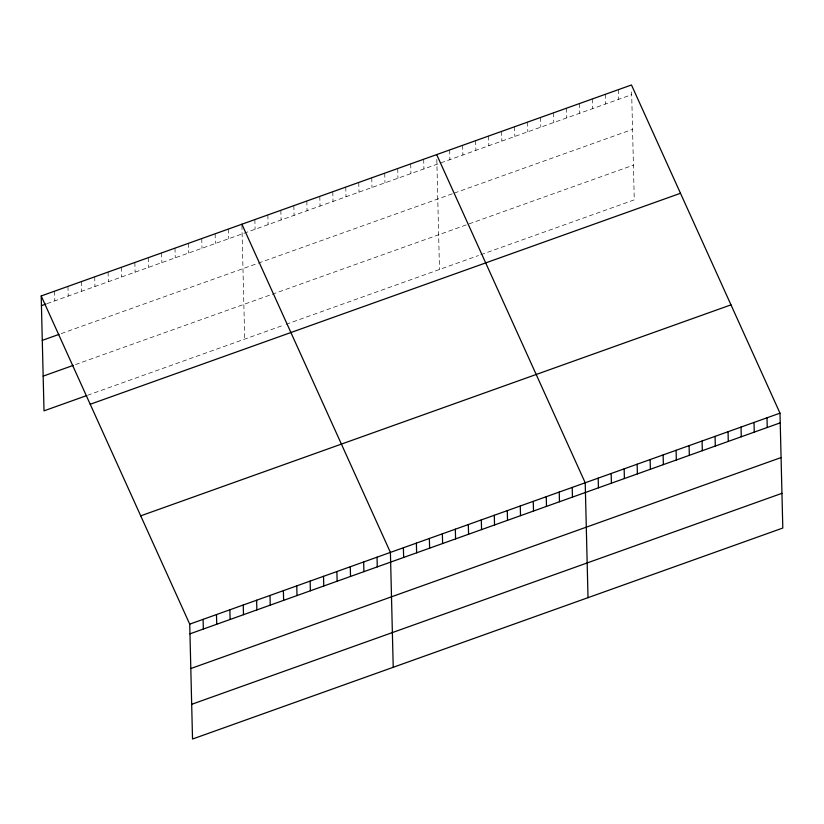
<?xml version="1.0" encoding="UTF-8"?>
<svg xmlns="http://www.w3.org/2000/svg" width="824" height="824" viewBox="0 0 824 824"><rect width="100%" height="100%" fill="white"/><g stroke="black" fill="none" stroke-linecap="round" stroke-linejoin="round"><path stroke-width="0.62" stroke-dasharray="4.12 3.09" d="M47.009 303.654L631.699 94.667M61.244 333.586L255.965 263.989M258.324 263.144L453.107 193.516M454.292 193.094L632.554 129.378M75.489 364.568L269.819 295.116M272.188 294.271L633.429 165.14M87.488 395.304L283.652 325.181M286.021 324.337L478.445 255.553M480.804 254.709L634.274 199.861L631.617 91.031M618.484 89.62L618.721 99.302M605.496 94.266L605.733 103.948M592.508 98.901L592.744 108.593M579.519 103.546L579.756 113.228M566.541 108.181L566.778 117.873M553.553 112.826L553.79 122.519M540.565 117.472L540.801 127.154M527.576 122.106L527.813 131.799M514.598 126.752L514.835 136.444M501.61 131.397L501.847 141.079M488.622 136.032L488.859 145.724M475.633 140.677L475.87 150.37M462.655 145.323L462.892 155.005M449.667 149.958L449.904 159.65M436.802 159.444L439.491 269.479M423.691 159.248L423.927 168.93M410.702 163.883L410.939 173.576M397.724 168.529L397.961 178.211M384.736 173.174L384.973 182.856M371.748 177.809L371.984 187.501M358.759 182.454L358.996 192.136M345.781 187.1L346.018 196.782M332.793 191.734L333.03 201.427M319.805 196.38L320.042 206.062M306.816 201.025L307.053 210.707M293.838 205.66L294.075 215.352M280.85 210.305L281.087 219.987M267.862 214.94L268.099 224.633M254.874 219.586L255.11 229.278M241.916 225.436L244.697 339.107M228.516 229.01L228.753 238.703M215.136 233.789L215.373 243.482M201.756 238.579L201.993 248.261M188.377 243.358L188.614 253.04M174.997 248.137L175.234 257.83M161.617 252.927L161.854 262.609M148.238 257.706L148.475 267.388M134.858 262.485L135.095 272.178M121.478 267.275L121.715 276.957M108.099 272.054L108.335 281.736M94.719 276.833L94.956 286.525M81.339 281.612L81.576 291.305M67.959 286.402L68.196 296.084M54.58 291.181L54.817 300.873"/><path stroke-width="1.24" d="M41.2 295.96L631.472 84.975L779.988 413.154L782.8 528.04L192.528 739.025L189.726 624.139L41.2 295.96L44.012 410.846L86.376 395.695M41.437 305.653L45.897 304.056M42.282 340.363L59.009 334.389M43.157 376.135L73.264 365.372M90.218 404.265L680.48 193.28M140.708 515.845L730.981 304.859M189.726 624.139L779.988 413.154M189.963 633.831L780.225 422.846M190.808 668.542L781.08 457.557M191.683 704.314L781.955 493.319M436.679 154.603L585.205 482.782L588.017 597.658M241.895 224.231L390.411 552.41L393.223 667.286M767.01 417.799L767.247 427.481M754.022 422.444L754.259 432.126M741.034 427.079L741.27 436.772M728.045 431.724L728.282 441.407M715.067 436.359L715.304 446.052M702.079 441.005L702.316 450.697M689.091 445.65L689.327 455.332M676.102 450.285L676.339 459.977M663.124 454.93L663.361 464.623M650.136 459.576L650.373 469.258M637.148 464.211L637.385 473.903M624.159 468.856L624.396 478.548M611.171 473.501L611.408 483.183M598.193 478.136L598.43 487.829M572.216 487.427L572.453 497.109M559.228 492.062L559.465 501.754M546.25 496.707L546.487 506.389M533.262 501.353L533.499 511.034M520.274 505.988L520.511 515.68M507.285 510.633L507.522 520.315M494.307 515.278L494.544 524.96M481.319 519.913L481.556 529.605M468.331 524.558L468.568 534.24M455.342 529.204L455.579 538.886M442.364 533.839L442.601 543.531M429.376 538.484L429.613 548.166M416.388 543.119L416.625 552.811M403.399 547.764L403.636 557.457M377.031 557.189L377.268 566.881M363.662 561.968L363.899 571.66M350.282 566.758L350.519 576.439M336.903 571.537L337.14 581.229M323.523 576.316L323.76 586.008M310.143 581.105L310.38 590.787M296.764 585.885L297.001 595.567M283.384 590.664L283.621 600.356M270.004 595.453L270.241 605.135M256.625 600.232L256.861 609.914M243.245 605.012L243.482 614.704M229.865 609.801L230.102 619.483M216.485 614.58L216.722 624.262M203.106 619.36L203.343 629.052"/></g></svg>
